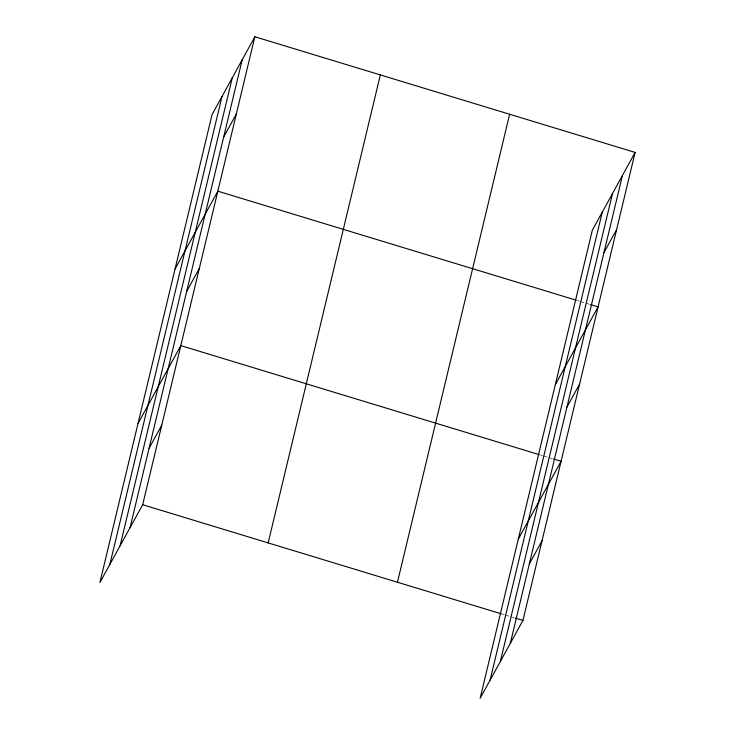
<?xml version="1.0" encoding="UTF-8"?>
<svg xmlns="http://www.w3.org/2000/svg" width="735" height="735" viewBox="0 0 735 735"><rect width="100%" height="100%" fill="white"/><g stroke="black" fill="none" stroke-linecap="round" stroke-linejoin="round"><path stroke-width="0.55" stroke-dasharray="3.67 2.76" d="M577.361 300.551L579.547 301.212M580.632 301.543L585.005 302.875M586.089 303.206L589.369 304.198M540.344 454.983L542.531 455.645M543.615 455.976L547.988 457.308M549.073 457.639L552.352 458.631M501.114 613.771L504.394 614.763M505.478 615.094L509.842 616.426M510.935 616.757L514.215 617.749"/><path stroke-width="1.1" d="M109.827 564.498L221.998 96.515M120.071 545.866L232.242 77.882M130.012 527.785L242.183 59.792M254.852 36.75L212.057 114.596L99.886 582.579L142.682 504.734L254.852 36.75L635.113 152.421L522.943 620.404L480.148 698.25L592.318 230.266L635.113 152.421M268.165 542.908L380.335 74.924M397.46 582.23L509.631 114.247M490.089 680.169L602.259 212.185M500.333 661.537L612.503 193.553M510.274 643.456L622.444 175.463M223.679 137.013L236.348 113.971M175.04 269.028L217.836 191.183L576.268 300.22M186.662 291.446L199.332 268.404M138.024 423.461L180.819 345.625L539.251 454.653M149.086 448.221L161.755 425.179M603.931 252.684L616.601 229.642M555.302 384.699L598.097 306.853L590.453 304.529M566.915 407.116L579.584 384.074M518.285 539.132L561.081 461.286L553.437 458.971M529.338 563.892L542.007 540.85M142.682 504.734L501.114 613.771M515.299 618.08L522.943 620.404"/></g></svg>
